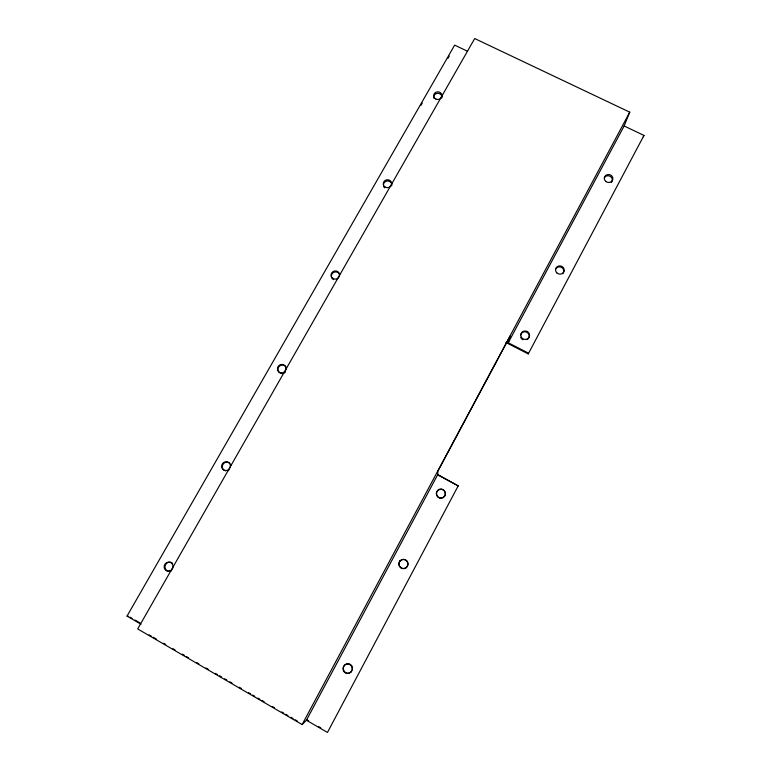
<?xml version="1.0" encoding="UTF-8"?>
<svg xmlns="http://www.w3.org/2000/svg" width="771" height="771" viewBox="0 0 771 771"><rect width="100%" height="100%" fill="white"/><g stroke="black" fill="none" stroke-linecap="round" stroke-linejoin="round"><path stroke-width="1.16" d="M508.243 342.758L624.144 125.972L629.743 112.171L474.695 38.55L137.691 628.934L302.136 724.557L306.424 720.239L437.783 474.55L437.832 471.293L510.238 335.944L508.243 342.758L528.53 353.185L528.241 353.928L505.969 342.488M437.783 474.55L458.273 485.913L437.716 474.888M643.342 136.814L643.968 135.426L624.144 125.972M306.424 720.239L327.463 732.45L458.34 485.576M528.241 353.928L643.968 135.426M302.136 724.557L629.743 112.171M141.035 624.221L127.032 616.087L454.659 45.123L467.284 51.146M421.053 105.232L422.248 103.141M448.018 58.23L449.214 56.138M127.032 616.087L128.044 616M130.039 617.166L132.043 618.323M135.05 620.067L140.052 622.968M306.665 719.68L308.689 720.856M318.76 726.706L320.775 727.872M149.131 634.861L151.203 636.065M153.265 637.27L156.378 639.072M163.625 643.293L165.698 644.498M172.945 648.71L175.017 649.914M182.264 654.126L184.336 655.331M186.409 656.535L188.481 657.74M196.759 662.559L198.831 663.764M206.088 667.975L208.151 669.18M215.408 673.391L217.47 674.596M219.542 675.801L221.614 677.005M224.727 678.808L226.799 680.012M229.903 681.824L231.975 683.029M239.222 687.24L241.294 688.445M248.541 692.657L250.614 693.861M252.686 695.066L254.758 696.271M257.861 698.073L259.933 699.278M262.005 700.482L264.077 701.687M272.356 706.506L274.428 707.711M281.685 711.922L283.747 713.127M285.819 714.332L287.891 715.536M291.004 717.338L293.067 718.543M295.139 719.748L297.211 720.952M351.913 670.741A4.771 4.587 -85.3 0 1 344.194 671.281A4.771 4.587 -85.3 0 1 347.027 663.783A4.771 4.587 -85.3 0 1 352.357 669.575M520.627 335.048A4.375 4.221 13.5 0 1 527.374 332.552A4.375 4.221 13.5 0 1 527.258 339.587M522.902 339.732A4.375 4.221 13.5 0 1 520.733 337.235M555.64 269.06A4.327 4.125 11.9 0 1 561.924 267.633A4.327 4.125 11.9 0 1 562.724 273.811M604.252 177.889A4.269 3.98 10.7 0 1 610.439 176.492A4.269 3.98 10.7 0 1 611.278 182.457M171.625 570.617A4.616 4.395 -59.7 0 1 165.775 569.451A4.616 4.395 -59.7 0 1 166.652 563.312A4.616 4.395 -59.7 0 1 172.656 563.418M230.51 464.248A4.472 4.308 -48.3 0 1 230.943 465.298M228.871 470.31A4.472 4.308 -48.3 0 1 227.811 470.782M225.537 470.85A4.472 4.308 -48.3 0 1 222.915 464.479A4.472 4.308 -48.3 0 1 229.816 463.361M285.328 372.239A4.356 4.212 -30.6 0 1 284.432 372.942M283.391 373.405A4.356 4.212 -30.6 0 1 278.09 370.581A4.356 4.212 -30.6 0 1 281.116 365.271A4.356 4.212 -30.6 0 1 286.426 368.104M333.525 279.632A4.269 4.096 -15.9 0 1 332.956 272.838A4.269 4.096 -15.9 0 1 339.693 274.784M383.428 185.117A4.202 3.961 -8 0 1 388.073 181.002A4.202 3.961 -8 0 1 391.697 185.821M384.729 187.873A4.202 3.961 -8 0 1 383.601 186.129M433.851 98.283A4.134 3.836 -3.7 0 1 437.668 93.301A4.134 3.836 -3.7 0 1 441.841 97.965M229.122 469.192A4.491 4.327 -48.3 0 1 221.884 467.804A4.491 4.327 -48.3 0 1 226.433 461.762A4.491 4.327 -48.3 0 1 229.825 468.257M605.794 181.436A4.279 3.99 10.7 0 0 612.791 179.364A4.279 3.99 10.7 0 0 607.22 174.67A4.279 3.99 10.7 0 0 605.794 181.436M556.999 273.04A4.347 4.134 11.9 0 0 564.121 270.92A4.347 4.134 11.9 0 0 558.522 266.043A4.347 4.134 11.9 0 0 556.999 273.04M521.495 337.447A4.385 4.24 13.5 0 0 529.07 337.187A4.385 4.24 13.5 0 0 524.945 330.961A4.385 4.24 13.5 0 0 521.495 337.447M436.425 493.613A4.501 4.481 57.2 0 0 443.277 497.305A4.501 4.481 57.2 0 0 443.007 489.527A4.501 4.481 57.2 0 0 436.425 493.613M400.091 560.796A4.607 4.53 88.6 0 0 402.327 568.449A4.607 4.53 88.6 0 0 407.724 562.657A4.607 4.53 88.6 0 0 400.091 560.796M350.921 672.023A4.78 4.607 -85.3 0 0 348.723 664.072A4.78 4.607 -85.3 0 0 343.182 670.066A4.78 4.607 -85.3 0 0 350.921 672.023M400.207 560.883A4.597 4.52 88.6 0 0 402.433 568.516A4.597 4.52 88.6 0 0 407.811 562.743A4.597 4.52 88.6 0 0 400.207 560.883M436.415 493.922A4.491 4.462 57.5 0 0 443.258 497.603A4.491 4.462 57.5 0 0 442.988 489.845A4.491 4.462 57.5 0 0 436.415 493.922M385.461 187.247A4.212 3.971 -8 0 0 391.678 183.556A4.212 3.971 -8 0 0 385.278 180.356A4.212 3.971 -8 0 0 385.461 187.247M435.866 99.073A4.144 3.845 -3.7 0 0 441.956 95.479A4.144 3.845 -3.7 0 0 435.615 92.414A4.144 3.845 -3.7 0 0 435.866 99.073M333.207 278.668A4.279 4.106 -15.9 0 0 339.558 274.871A4.279 4.106 -15.9 0 0 333.091 271.546A4.279 4.106 -15.9 0 0 333.207 278.668M280.673 372.798A4.366 4.221 -30.5 0 0 285.954 367.401A4.366 4.221 -30.5 0 0 278.697 365.733A4.366 4.221 -30.5 0 0 280.673 372.798M169.678 571.041A4.636 4.404 -59.6 0 0 171.798 563.331A4.636 4.404 -59.6 0 0 164.3 565.596A4.636 4.404 -59.6 0 0 169.678 571.041"/></g></svg>
